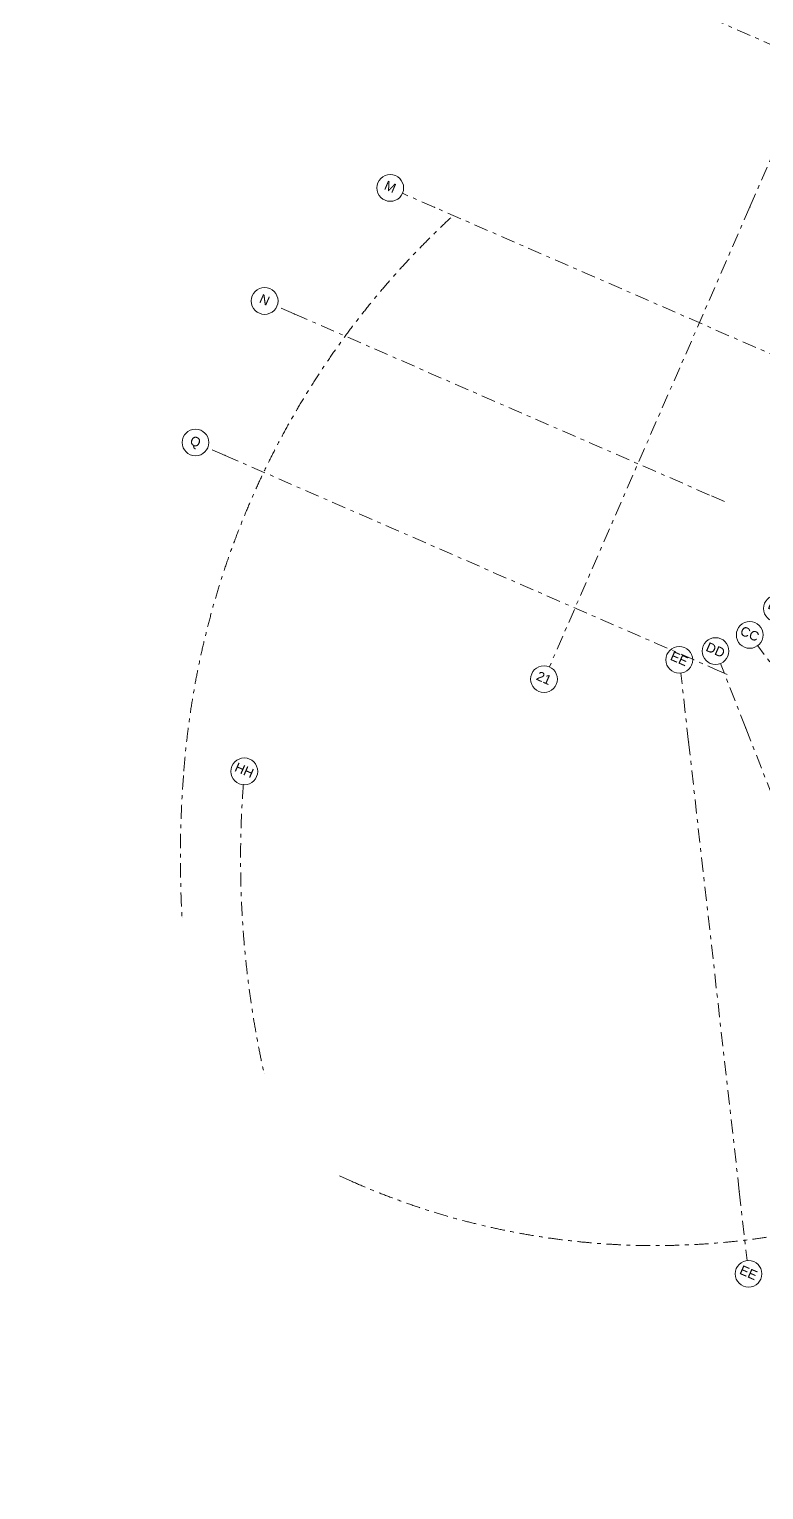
# Model space of a CAD drawing. Header units: millimetres. Extents: x -50172 to 312111, y -142074 to 4572.
# Drawn here: x 128620 to 156072, y -109946 to -55376 of the extents above; entities that cross this region are included whole.
import ezdxf
from ezdxf.enums import TextEntityAlignment as Align

# ---------------------------------------------------------------- set-up
doc = ezdxf.new("R2010")
doc.units = ezdxf.units.MM
doc.header["$MEASUREMENT"] = 0
doc.linetypes.add('Double Dashed', pattern=[1093.611073, 529.166651, -211.666656, 141.111112, -211.666656])
doc.layers.add('New_A-15-MG_Structural_Grid_Phase_2', color=7, linetype='Continuous')
doc.layers.add('New_A-15-MG_Structural_Grid_Phase_2_Pen_No__222', color=7, linetype='Continuous', lineweight=13, true_color=0x65af33)
doc.styles.add('GENERATED_STYLE_4', font='')
doc.styles.get('GENERATED_STYLE_4').set_extended_font_data('Swis721 BT')

# ---------------------------------------------------------------- blocks, each defined once
blk = doc.blocks.new('Standard grid marker_4')
at = {"layer": 'New_A-15-MG_Structural_Grid_Phase_2_Pen_No__222', "linetype": 'Double Dashed'}
for p, q in [((705, 0), (0, 0)), ((705, 0), (20649, 0)), ((20649, 0), (21354, 0))]:
    blk.add_line(p, q, dxfattribs=at)
at = {"layer": 'New_A-15-MG_Structural_Grid_Phase_2_Pen_No__222', "linetype": 'Continuous'}
blk.add_circle((-500, 0), 500, dxfattribs=at)
at = {"layer": 'New_A-15-MG_Structural_Grid_Phase_2_Pen_No__222', "linetype": 'Double Dashed'}
blk.add_point((705, 0), dxfattribs=at)
blk.add_point((705, 0), dxfattribs=at)
at = {"layer": 'New_A-15-MG_Structural_Grid_Phase_2_Pen_No__222', "style": 'GENERATED_STYLE_4'}
blk.add_attdef('AC_MarkerText_1', text='', height=350, rotation=360, dxfattribs=at).set_placement((-500, 34), align=Align.MIDDLE_CENTER)
blk = doc.blocks.new('Standard grid marker_5')
at = {"layer": 'New_A-15-MG_Structural_Grid_Phase_2_Pen_No__222', "linetype": 'Double Dashed'}
for p, q in [((705, 0), (0, 0)), ((705, 0), (17720, 0)), ((17720, 0), (18425, 0))]:
    blk.add_line(p, q, dxfattribs=at)
at = {"layer": 'New_A-15-MG_Structural_Grid_Phase_2_Pen_No__222', "linetype": 'Continuous'}
blk.add_circle((-500, 0), 500, dxfattribs=at)
at = {"layer": 'New_A-15-MG_Structural_Grid_Phase_2_Pen_No__222', "linetype": 'Double Dashed'}
blk.add_point((705, 0), dxfattribs=at)
blk.add_point((705, 0), dxfattribs=at)
at = {"layer": 'New_A-15-MG_Structural_Grid_Phase_2_Pen_No__222', "style": 'GENERATED_STYLE_4'}
blk.add_attdef('AC_MarkerText_1', text='', height=350, rotation=360, dxfattribs=at).set_placement((-500, 43), align=Align.MIDDLE_CENTER)
blk = doc.blocks.new('Standard grid marker_9')
at = {"layer": 'New_A-15-MG_Structural_Grid_Phase_2_Pen_No__222', "linetype": 'Double Dashed'}
for p, q in [((2591, 0), (0, 0)), ((2591, 0), (19495, 0)), ((19495, 0), (22085, 0))]:
    blk.add_line(p, q, dxfattribs=at)
at = {"layer": 'New_A-15-MG_Structural_Grid_Phase_2_Pen_No__222', "linetype": 'Continuous'}
for centre in [(-500, 0), (22585, 0)]:
    blk.add_circle(centre, 500, dxfattribs=at)
at = {"layer": 'New_A-15-MG_Structural_Grid_Phase_2_Pen_No__222', "linetype": 'Double Dashed'}
for p in [(2591, 0), (2591, 0), (19495, 0), (19495, 0)]:
    blk.add_point(p, dxfattribs=at)
at = {"layer": 'New_A-15-MG_Structural_Grid_Phase_2_Pen_No__222', "style": 'GENERATED_STYLE_4'}
for tag, p in [('AC_MarkerText_1_0', (-500, 43)), ('AC_MarkerText_1_1', (22585, 43))]:
    blk.add_attdef(tag, text='', height=350, rotation=240.0028, dxfattribs=at).set_placement(p, align=Align.MIDDLE_CENTER)
blk = doc.blocks.new('Standard grid marker_10')
at = {"layer": 'New_A-15-MG_Structural_Grid_Phase_2_Pen_No__222', "linetype": 'Double Dashed'}
for p, q in [((2591, 0), (19515, 0)), ((2591, 0), (2591, 0)), ((19515, 0), (19515, 0)), ((2591, 0), (0, 0)), ((19515, 0), (22105, 0))]:
    blk.add_line(p, q, dxfattribs=at)
at = {"layer": 'New_A-15-MG_Structural_Grid_Phase_2_Pen_No__222', "linetype": 'Continuous'}
for centre in [(-500, 0), (22605, 0)]:
    blk.add_circle(centre, 500, dxfattribs=at)
at = {"layer": 'New_A-15-MG_Structural_Grid_Phase_2_Pen_No__222', "linetype": 'Double Dashed'}
for p in [(2591, 0), (19515, 0)]:
    blk.add_point(p, dxfattribs=at)
at = {"layer": 'New_A-15-MG_Structural_Grid_Phase_2_Pen_No__222', "style": 'GENERATED_STYLE_4'}
for tag, p in [('AC_MarkerText_1_0', (-500, 43)), ('AC_MarkerText_1_1', (22605, 43))]:
    blk.add_attdef(tag, text='', height=350, rotation=225.0159, dxfattribs=at).set_placement(p, align=Align.MIDDLE_CENTER)
blk = doc.blocks.new('Standard grid marker_11')
at = {"layer": 'New_A-15-MG_Structural_Grid_Phase_2_Pen_No__222', "linetype": 'Double Dashed'}
for p, q in [((2591, 0), (0, 0)), ((2591, 0), (19354, 0)), ((19354, 0), (21945, 0))]:
    blk.add_line(p, q, dxfattribs=at)
at = {"layer": 'New_A-15-MG_Structural_Grid_Phase_2_Pen_No__222', "linetype": 'Continuous'}
for centre in [(-500, 0), (22445, 0)]:
    blk.add_circle(centre, 500, dxfattribs=at)
at = {"layer": 'New_A-15-MG_Structural_Grid_Phase_2_Pen_No__222', "linetype": 'Double Dashed'}
for p in [(2591, 0), (2591, 0), (19354, 0), (19354, 0)]:
    blk.add_point(p, dxfattribs=at)
at = {"layer": 'New_A-15-MG_Structural_Grid_Phase_2_Pen_No__222', "style": 'GENERATED_STYLE_4'}
for tag, p in [('AC_MarkerText_1_0', (-500, 44)), ('AC_MarkerText_1_1', (22445, 44))]:
    blk.add_attdef(tag, text='', height=350, rotation=210.0234, dxfattribs=at).set_placement(p, align=Align.MIDDLE_CENTER)
blk = doc.blocks.new('Standard grid marker_12')
at = {"layer": 'New_A-15-MG_Structural_Grid_Phase_2_Pen_No__222', "linetype": 'Double Dashed'}
for p, q in [((2591, 1), (0, 1)), ((2591, 0), (2591, 1)), ((2591, 0), (19467, 0)), ((19467, 0), (19468, 1)), ((19468, 1), (22058, 1))]:
    blk.add_line(p, q, dxfattribs=at)
at = {"layer": 'New_A-15-MG_Structural_Grid_Phase_2_Pen_No__222', "linetype": 'Continuous'}
for centre in [(-500, 1), (22558, 1)]:
    blk.add_circle(centre, 500, dxfattribs=at)
at = {"layer": 'New_A-15-MG_Structural_Grid_Phase_2_Pen_No__222', "linetype": 'Double Dashed'}
for p in [(2591, 0), (19467, 0)]:
    blk.add_point(p, dxfattribs=at)
at = {"layer": 'New_A-15-MG_Structural_Grid_Phase_2_Pen_No__222', "style": 'GENERATED_STYLE_4'}
for tag, p in [('AC_MarkerText_1_0', (-500, 44)), ('AC_MarkerText_1_1', (22558, 44))]:
    blk.add_attdef(tag, text='', height=350, rotation=195.0277, dxfattribs=at).set_placement(p, align=Align.MIDDLE_CENTER)
blk = doc.blocks.new('Standard grid marker_22')
at = {"layer": 'New_A-15-MG_Structural_Grid_Phase_2_Pen_No__222', "linetype": 'Double Dashed'}
for p, q in [((23031, 21499), (23031, 21499)), ((31507, 0), (31507, 0))]:
    blk.add_line(p, q, dxfattribs=at)
blk.add_arc((0, 0), 31507, 0, 43.0295, dxfattribs=at)
blk = doc.blocks.new('Standard grid marker_23')
at = {"layer": 'New_A-15-MG_Structural_Grid_Phase_2_Pen_No__222', "linetype": 'Double Dashed'}
for p, q in [((40014, 5296), (40014, 5296)), ((40363, 0), (40363, 0))]:
    blk.add_line(p, q, dxfattribs=at)
blk.add_arc((0, 0), 40363, 0, 7.5392, dxfattribs=at)
blk = doc.blocks.new('Standard grid marker_24')
at = {"layer": 'New_A-15-MG_Structural_Grid_Phase_2_Pen_No__222', "linetype": 'Double Dashed'}
for p, q in [((-311, 27976), (-826, 27970)), ((-826, 27970), (-826, 27970)), ((27978, 0), (27978, -516))]:
    blk.add_line(p, q, dxfattribs=at)
at = {"layer": 'New_A-15-MG_Structural_Grid_Phase_2_Pen_No__222', "linetype": 'Continuous'}
blk.add_circle((-1326, 27965), 500, dxfattribs=at)
at = {"layer": 'New_A-15-MG_Structural_Grid_Phase_2_Pen_No__222', "linetype": 'Double Dashed'}
blk.add_arc((0, 0), 27978, 0, 90.636, dxfattribs=at)
blk.add_point((-826, 27970), dxfattribs=at)
at = {"layer": 'New_A-15-MG_Structural_Grid_Phase_2_Pen_No__222', "style": 'GENERATED_STYLE_4'}
blk.add_attdef('AC_MarkerText_1', text='', height=350, rotation=90.3066, dxfattribs=at).set_placement((-1326, 28008), align=Align.MIDDLE_CENTER)
blk = doc.blocks.new('Standard grid marker_26')
at = {"layer": 'New_A-15-MG_Structural_Grid_Phase_2_Pen_No__222', "linetype": 'Double Dashed'}
for p, q in [((35469, 10709), (35469, 10709)), ((37050, 0), (37050, 0)), ((37050, 0), (37050, 0))]:
    blk.add_line(p, q, dxfattribs=at)
at = {"layer": 'New_A-15-MG_Structural_Grid_Phase_2_Pen_No__222', "linetype": 'Continuous'}
blk.add_circle((37050, -500), 500, dxfattribs=at)
at = {"layer": 'New_A-15-MG_Structural_Grid_Phase_2_Pen_No__222', "linetype": 'Double Dashed'}
blk.add_arc((0, 0), 37050, 0, 16.8007, dxfattribs=at)
blk.add_point((37050, 0), dxfattribs=at)
at = {"layer": 'New_A-15-MG_Structural_Grid_Phase_2_Pen_No__222', "style": 'GENERATED_STYLE_4'}
blk.add_attdef('AC_MarkerText_1', text='', height=350, rotation=160.7141, dxfattribs=at).set_placement((37050, -457), align=Align.MIDDLE_CENTER)
blk = doc.blocks.new('Standard grid marker_29')
at = {"layer": 'New_A-15-MG_Structural_Grid_Phase_2_Pen_No__222', "linetype": 'Double Dashed'}
for p, q in [((705, 0), (53258, 0)), ((705, 0), (0, 0)), ((53258, 0), (53963, 0))]:
    blk.add_line(p, q, dxfattribs=at)
at = {"layer": 'New_A-15-MG_Structural_Grid_Phase_2_Pen_No__222', "linetype": 'Continuous'}
for centre in [(-500, 0), (54463, 0)]:
    blk.add_circle(centre, 500, dxfattribs=at)
at = {"layer": 'New_A-15-MG_Structural_Grid_Phase_2_Pen_No__222', "linetype": 'Double Dashed'}
for p in [(705, 0), (705, 0), (53258, 0), (53258, 0)]:
    blk.add_point(p, dxfattribs=at)
at = {"layer": 'New_A-15-MG_Structural_Grid_Phase_2_Pen_No__222', "style": 'GENERATED_STYLE_4'}
for tag, p in [('AC_MarkerText_1_0', (-500, 39)), ('AC_MarkerText_1_1', (54463, 39))]:
    blk.add_attdef(tag, text='', height=350, rotation=180, dxfattribs=at).set_placement(p, align=Align.MIDDLE_CENTER)
blk = doc.blocks.new('Standard grid marker_30')
at = {"layer": 'New_A-15-MG_Structural_Grid_Phase_2_Pen_No__222', "linetype": 'Double Dashed'}
for p, q in [((705, 0), (0, 0)), ((705, 0), (54601, 0)), ((54601, 0), (55306, 0))]:
    blk.add_line(p, q, dxfattribs=at)
at = {"layer": 'New_A-15-MG_Structural_Grid_Phase_2_Pen_No__222', "linetype": 'Continuous'}
for centre in [(-500, 0), (55806, 0)]:
    blk.add_circle(centre, 500, dxfattribs=at)
at = {"layer": 'New_A-15-MG_Structural_Grid_Phase_2_Pen_No__222', "linetype": 'Double Dashed'}
for p in [(705, 0), (705, 0), (54601, 0), (54601, 0)]:
    blk.add_point(p, dxfattribs=at)
at = {"layer": 'New_A-15-MG_Structural_Grid_Phase_2_Pen_No__222', "style": 'GENERATED_STYLE_4'}
for tag, p in [('AC_MarkerText_1_0', (-500, 43)), ('AC_MarkerText_1_1', (55806, 43))]:
    blk.add_attdef(tag, text='', height=350, rotation=180, dxfattribs=at).set_placement(p, align=Align.MIDDLE_CENTER)
blk = doc.blocks.new('Standard grid marker_31')
at = {"layer": 'New_A-15-MG_Structural_Grid_Phase_2_Pen_No__222', "linetype": 'Double Dashed'}
for p, q in [((1317, 0), (57055, 0)), ((1317, 0), (0, 0)), ((57055, 0), (58371, 0))]:
    blk.add_line(p, q, dxfattribs=at)
at = {"layer": 'New_A-15-MG_Structural_Grid_Phase_2_Pen_No__222', "linetype": 'Continuous'}
for centre in [(-500, 0), (58871, 0)]:
    blk.add_circle(centre, 500, dxfattribs=at)
at = {"layer": 'New_A-15-MG_Structural_Grid_Phase_2_Pen_No__222', "linetype": 'Double Dashed'}
for p in [(1317, 0), (1317, 0), (57055, 0), (57055, 0)]:
    blk.add_point(p, dxfattribs=at)
at = {"layer": 'New_A-15-MG_Structural_Grid_Phase_2_Pen_No__222', "style": 'GENERATED_STYLE_4'}
for tag, p in [('AC_MarkerText_1_0', (-500, 43)), ('AC_MarkerText_1_1', (58871, 43))]:
    blk.add_attdef(tag, text='', height=350, rotation=180, dxfattribs=at).set_placement(p, align=Align.MIDDLE_CENTER)
blk = doc.blocks.new('Standard grid marker_37')
at = {"layer": 'New_A-15-MG_Structural_Grid_Phase_2_Pen_No__222', "linetype": 'Double Dashed'}
for q in [(39496, 0), (0, 0)]:
    blk.add_line((18746, 0), q, dxfattribs=at)
at = {"layer": 'New_A-15-MG_Structural_Grid_Phase_2_Pen_No__222', "linetype": 'Continuous'}
blk.add_circle((-500, 0), 500, dxfattribs=at)
at = {"layer": 'New_A-15-MG_Structural_Grid_Phase_2_Pen_No__222', "linetype": 'Double Dashed'}
blk.add_point((18746, 0), dxfattribs=at)
blk.add_point((18746, 0), dxfattribs=at)
at = {"layer": 'New_A-15-MG_Structural_Grid_Phase_2_Pen_No__222', "style": 'GENERATED_STYLE_4'}
for tag, p in [('AC_MarkerText_1_0', (-500, 41)), ('AC_MarkerText_1_1', (58742, 41))]:
    blk.add_attdef(tag, text='', height=350, rotation=270, dxfattribs=at).set_placement(p, align=Align.MIDDLE_CENTER)

msp = doc.modelspace()

# ---------------------------------------------------------------- block references
at = {"layer": 'New_A-15-MG_Structural_Grid_Phase_2', "color": 8, "linetype": 'Continuous', "lineweight": 15}
ref = msp.add_blockref('Standard grid marker_37', (148058.2, -79200.1), dxfattribs=dict(at, zscale=1000, rotation=66.44041158399293))
ref.add_attrib('AC_MarkerText_1', '21', dxfattribs={"layer": 'New_A-15-MG_Structural_Grid_Phase_2_Pen_No__222', "color": 85, "true_color": 0x65af33, "height": 350, "rotation": 336.44041, "style": 'GENERATED_STYLE_4'}).set_placement((147858.3, -79617.3), align=Align.MIDDLE_CENTER)
ref = msp.add_blockref('Standard grid marker_29', (201431.8, -72554.4), dxfattribs=dict(at, zscale=1000, rotation=156.4404115839929))
ref.add_attrib('AC_MarkerText_1', 'J', dxfattribs={"layer": 'New_A-15-MG_Structural_Grid_Phase_2_Pen_No__222', "color": 85, "true_color": 0x65af33, "height": 350, "rotation": 336.44041, "style": 'GENERATED_STYLE_4'}).set_placement((201890.2, -72715.6), align=Align.MIDDLE_CENTER)
ref.add_attrib('AC_MarkerText_1_1', 'J', dxfattribs={"layer": 'New_A-15-MG_Structural_Grid_Phase_2_Pen_No__222', "color": 85, "true_color": 0x65af33, "height": 350, "rotation": 336.44041, "style": 'GENERATED_STYLE_4'}).set_placement((151508.4, -50746.6), align=Align.MIDDLE_CENTER)
ref = msp.add_blockref('Standard grid marker_30', (200312.7, -75121), dxfattribs=dict(at, zscale=1000, rotation=156.4404115839929))
ref.add_attrib('AC_MarkerText_1', 'K', dxfattribs={"layer": 'New_A-15-MG_Structural_Grid_Phase_2_Pen_No__222', "color": 85, "true_color": 0x65af33, "height": 350, "rotation": 336.44041, "style": 'GENERATED_STYLE_4'}).set_placement((200771, -75277.5), align=Align.MIDDLE_CENTER)
ref.add_attrib('AC_MarkerText_1_1', 'K', dxfattribs={"layer": 'New_A-15-MG_Structural_Grid_Phase_2_Pen_No__222', "color": 85, "true_color": 0x65af33, "height": 350, "rotation": 336.44041, "style": 'GENERATED_STYLE_4'}).set_placement((149158.3, -52771.8), align=Align.MIDDLE_CENTER)
ref = msp.add_blockref('Standard grid marker_31', (196075.8, -84837.5), dxfattribs=dict(at, zscale=1000, rotation=156.4404115839929))
ref.add_attrib('AC_MarkerText_1', 'M', dxfattribs={"layer": 'New_A-15-MG_Structural_Grid_Phase_2_Pen_No__222', "color": 85, "true_color": 0x65af33, "height": 350, "rotation": 336.44041, "style": 'GENERATED_STYLE_4'}).set_placement((196534.2, -84993.9), align=Align.MIDDLE_CENTER)
ref.add_attrib('AC_MarkerText_1_1', 'M', dxfattribs={"layer": 'New_A-15-MG_Structural_Grid_Phase_2_Pen_No__222', "color": 85, "true_color": 0x65af33, "height": 350, "rotation": 336.44041, "style": 'GENERATED_STYLE_4'}).set_placement((142111.6, -61263), align=Align.MIDDLE_CENTER)
at = {"layer": 'New_A-15-MG_Structural_Grid_Phase_2', "color": 8, "linetype": 'Continuous', "lineweight": 15, "zscale": 1000}
for name, p, rotation in [('Standard grid marker_22', (165813.3, -85507.7), 132.8760517734848), ('Standard grid marker_23', (174632.7, -86329.2), 175.6366465400281)]:
    msp.add_blockref(name, p, dxfattribs=dict(at, rotation=rotation))
at = {"layer": 'New_A-15-MG_Structural_Grid_Phase_2', "color": 8, "linetype": 'Continuous', "lineweight": 15}
ref = msp.add_blockref('Standard grid marker_5', (137876.2, -65729.5), dxfattribs=dict(at, zscale=1000, rotation=336.440411583993))
ref.add_attrib('AC_MarkerText_1', 'N', dxfattribs={"layer": 'New_A-15-MG_Structural_Grid_Phase_2_Pen_No__222', "color": 85, "true_color": 0x65af33, "height": 350, "rotation": 336.44041, "style": 'GENERATED_STYLE_4'}).set_placement((137417.9, -65486.2), align=Align.MIDDLE_CENTER)
ref = msp.add_blockref('Standard grid marker_4', (135292.1, -71016.3), dxfattribs=dict(at, zscale=1000, rotation=336.440411583993))
ref.add_attrib('AC_MarkerText_1', 'Q', dxfattribs={"layer": 'New_A-15-MG_Structural_Grid_Phase_2_Pen_No__222', "color": 85, "true_color": 0x65af33, "height": 350, "rotation": 336.44041, "style": 'GENERATED_STYLE_4'}).set_placement((134833.8, -70782.3), align=Align.MIDDLE_CENTER)
ref = msp.add_blockref('Standard grid marker_24', (152008.7, -72844.3), dxfattribs=dict(at, zscale=1000, rotation=246.1337837427074))
ref.add_attrib('AC_MarkerText_1', 'HH', dxfattribs={"layer": 'New_A-15-MG_Structural_Grid_Phase_2_Pen_No__222', "color": 85, "true_color": 0x65af33, "height": 350, "rotation": 336.44041, "style": 'GENERATED_STYLE_4'}).set_placement((178118.7, -82902.6), align=Align.MIDDLE_CENTER)
ref = msp.add_blockref('Standard grid marker_12', (174191, -91088.8), dxfattribs=dict(at, zscale=1000, rotation=141.4127390902341))
ref.add_attrib('AC_MarkerText_1', 'BB', dxfattribs={"layer": 'New_A-15-MG_Structural_Grid_Phase_2_Pen_No__222', "color": 85, "true_color": 0x65af33, "height": 350, "rotation": 336.44041, "style": 'GENERATED_STYLE_4'}).set_placement((174581.5, -91357.7), align=Align.MIDDLE_CENTER)
ref.add_attrib('AC_MarkerText_1_1', 'BB', dxfattribs={"layer": 'New_A-15-MG_Structural_Grid_Phase_2_Pen_No__222', "color": 85, "true_color": 0x65af33, "height": 350, "rotation": 336.44041, "style": 'GENERATED_STYLE_4'}).set_placement((156557.9, -76976.2), align=Align.MIDDLE_CENTER)
ref = msp.add_blockref('Standard grid marker_11', (168871.5, -96067.9), dxfattribs=dict(at, zscale=1000, rotation=126.417012497801))
ref.add_attrib('AC_MarkerText_1', 'CC', dxfattribs={"layer": 'New_A-15-MG_Structural_Grid_Phase_2_Pen_No__222', "color": 85, "true_color": 0x65af33, "height": 350, "rotation": 336.44041, "style": 'GENERATED_STYLE_4'}).set_placement((169168.3, -96426.6), align=Align.MIDDLE_CENTER)
ref.add_attrib('AC_MarkerText_1_1', 'CC', dxfattribs={"layer": 'New_A-15-MG_Structural_Grid_Phase_2_Pen_No__222', "color": 85, "true_color": 0x65af33, "height": 350, "rotation": 336.44041, "style": 'GENERATED_STYLE_4'}).set_placement((155546.9, -77962.5), align=Align.MIDDLE_CENTER)
ref = msp.add_blockref('Standard grid marker_10', (162525.4, -99653.6), dxfattribs=dict(at, zscale=1000, rotation=111.4245376389394))
ref.add_attrib('AC_MarkerText_1', 'DD', dxfattribs={"layer": 'New_A-15-MG_Structural_Grid_Phase_2_Pen_No__222', "color": 85, "true_color": 0x65af33, "height": 350, "rotation": 336.44041, "style": 'GENERATED_STYLE_4'}).set_placement((162708.2, -100075.5), align=Align.MIDDLE_CENTER)
ref.add_attrib('AC_MarkerText_1_1', 'DD', dxfattribs={"layer": 'New_A-15-MG_Structural_Grid_Phase_2_Pen_No__222', "color": 85, "true_color": 0x65af33, "height": 350, "rotation": 336.44041, "style": 'GENERATED_STYLE_4'}).set_placement((154268.4, -78566.7), align=Align.MIDDLE_CENTER)
ref = msp.add_blockref('Standard grid marker_9', (155446.4, -101380.6), dxfattribs=dict(at, zscale=1000, rotation=96.43765179530504))
ref.add_attrib('AC_MarkerText_1', 'EE', dxfattribs={"layer": 'New_A-15-MG_Structural_Grid_Phase_2_Pen_No__222', "color": 85, "true_color": 0x65af33, "height": 350, "rotation": 336.44041, "style": 'GENERATED_STYLE_4'}).set_placement((155502.4, -101834.1), align=Align.MIDDLE_CENTER)
ref.add_attrib('AC_MarkerText_1_1', 'EE', dxfattribs={"layer": 'New_A-15-MG_Structural_Grid_Phase_2_Pen_No__222', "color": 85, "true_color": 0x65af33, "height": 350, "rotation": 336.44041, "style": 'GENERATED_STYLE_4'}).set_placement((152914.1, -78894.2), align=Align.MIDDLE_CENTER)
ref = msp.add_blockref('Standard grid marker_26', (173569.2, -86364.8), dxfattribs=dict(at, zscale=1000, rotation=175.7263039143517))
ref.add_attrib('AC_MarkerText_1', 'HH', dxfattribs={"layer": 'New_A-15-MG_Structural_Grid_Phase_2_Pen_No__222', "color": 85, "true_color": 0x65af33, "height": 350, "rotation": 336.44041, "style": 'GENERATED_STYLE_4'}).set_placement((136659.1, -83061.7), align=Align.MIDDLE_CENTER)

doc.saveas('drawing.dxf')
